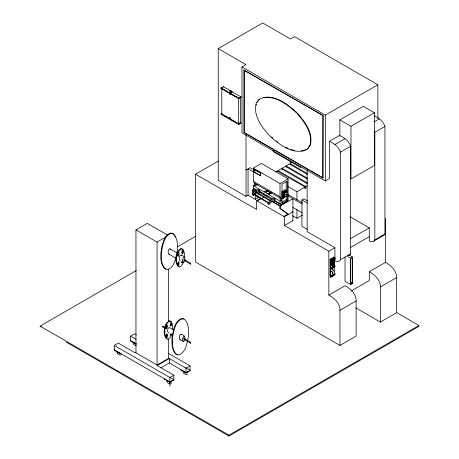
<?xml version="1.0" encoding="UTF-8"?>
<svg xmlns="http://www.w3.org/2000/svg" width="459" height="459" viewBox="0 0 459 459"><rect width="100%" height="100%" fill="white"/><g stroke="black" fill="none" stroke-linecap="round" stroke-linejoin="round"><path stroke-width="0.69" d="M162.922 326.624L162.727 326.183L162.629 327.06L165.097 328.489M165.332 326.877L165.441 325.936M170.203 333.567L170.576 335.322L171.557 334.485M172.779 329.579L172.337 323.738L170.863 321.38L169.887 321.065C164.442 323.698 164.27 331.777 165.441 337.009M181.867 261.274C181.282 262.955 183.204 263.77 183.348 261.75M184.409 257.878C184.587 254.923 184.822 251.325 182.527 249.088L181.552 248.772C175.912 251.807 174.868 261.636 178.482 266.633L179.458 266.943L180.507 266.639L182.527 264.298L183.365 262.416M268.544 202.648L253.861 194.054L253.861 194.662L268.308 202.998M284.219 191.311C283.949 190.519 285.142 188.718 285.412 190.278M286.187 191.409C285.917 187.341 283.926 194.496 286.032 192.091M339.964 345.42L339.964 310.295C340.239 303.531 334.422 298.04 328.851 295.097L328.851 251.193L284.408 225.535L284.408 216.751L256.627 200.715L256.627 209.499L195.517 174.213L195.517 262.026L339.964 345.42L356.132 336.086L356.132 300.961C356.408 294.196 350.59 288.705 345.025 285.762L328.851 295.097M369.277 271.762L385.445 262.428C391.016 265.365 396.834 270.856 396.559 277.62L396.559 312.745L380.391 322.08L380.391 286.955C380.666 280.191 374.848 274.7 369.277 271.762L369.277 280.541L351.083 291.046M176.973 252.823C177.685 246.535 178.264 238.766 173.439 233.901L171.488 233.275C164.156 235.496 162.83 244.899 161.585 251.406C161.229 257.31 160.759 264.504 165.355 268.985L167.3 269.617C172.716 268.417 174.604 262.118 176.026 257.436M258.692 191.185C258.773 189.659 257.889 192.028 258.664 191.294M256.145 105.49L256.38 104.204M177.105 253.643L177.403 252.834M171.127 333.722L170.639 334.823L170.025 335.007M182.665 261.871L182.097 262.714L181.523 262.531M171.695 334.709L169.887 338.031L167.793 339.235L166.818 338.926L165.338 336.562M257.292 196.073L257.292 198.208L255.267 199.378L248.049 195.207L246.024 196.372L218.249 180.335L218.249 48.62L246.024 64.662L241.985 66.991L241.985 132.852L325.316 180.961L329.361 178.631L329.361 141.309C334.072 143.46 338.954 146.88 340.475 152.118L340.475 259.679C339.626 261.911 336.705 261.647 334.915 260.867L334.915 247.694L307.14 231.657L307.14 170.094M329.361 141.309L339.465 135.474C344.175 137.625 349.058 141.045 350.578 146.283L350.578 253.85L349.465 255.187L348.077 255.588M374.389 130.993L374.831 132.278L374.831 239.845C373.987 242.071 371.067 241.813 369.277 241.027L369.277 227.853L350.142 216.809M374.446 115.995C378.979 118.043 383.483 121.463 384.94 126.443L384.94 234.01L383.827 235.347L373.718 241.182M165.733 325.127L165.928 324.834M285.802 192.051C284.517 193.078 285.676 189.045 286.009 191.173M257.011 102.397L259.392 99.23M259.455 191.856L257.447 192.235A8.755 5.055 -60 0 0 255.405 193.417L253.391 195.356L252.284 194.714A2.513 1.452 -60 0 1 252.284 193.836L255.284 190.783A8.744 5.049 -60 0 1 256.822 189.894L258.342 189.458L259.455 190.101L259.455 191.271M253.391 195.356A2.513 1.452 -60 0 1 253.391 194.478L256.397 191.426A8.744 5.049 -60 0 1 257.935 190.537L259.455 190.101M275.01 200.835L273.002 201.214A8.755 5.055 -60 0 0 270.959 202.396L268.951 204.335L267.838 203.693A2.513 1.452 -60 0 1 267.838 202.815L270.844 199.763A8.744 5.049 -60 0 1 272.376 198.879L273.903 198.437L275.01 199.08L275.01 200.835L280.013 203.721L280.26 204.387L281.224 203.899L281.224 204.777L274.212 200.784M268.951 204.335A2.513 1.452 -60 0 1 268.951 203.457L271.952 200.405L275.01 199.08M116.867 352.506C116.758 354.015 120.551 355.937 121.417 354.669M166.864 381.372C166.76 382.881 170.547 384.803 171.419 383.535M183.038 372.037C182.929 373.546 186.721 375.468 187.588 374.2M252.284 194.714L252.777 194.163M284.982 192.137L284.396 192.137M170.306 321.059L169.331 320.743C163.685 323.779 162.647 333.607 166.261 338.604L167.237 338.914M218.249 48.62L262.714 22.95L290.49 38.986L294.535 36.651L377.872 84.766L377.872 118.411M244.004 70.147L323.096 115.582L322.895 178.04L244.004 132.496L244.004 70.147L323.096 115.582M221.026 87.916L223.246 86.631L241.027 96.895L241.027 97.337L238.8 98.622L221.026 88.358L221.026 87.916L238.8 98.18L241.027 96.895M221.026 88.358L222.139 87.715M221.783 88.558L221.783 114.021L238.451 123.649L240.47 122.478L241.027 123.242L238.8 124.521L221.026 114.257L221.026 113.821L222.139 113.178M221.026 113.821L238.8 124.085L241.027 122.8M244.004 132.496L273.34 149.198M195.517 174.213L218.277 161.075M241.985 66.991L325.316 115.106L377.872 84.766M168.39 339.184L168.39 358.479L157.07 365.014L135.956 352.828L135.956 229.896L147.276 223.361L167.764 235.186M246.024 170.031L250.069 167.696L253.678 169.784M271.212 192.9L268.899 194.232L268.899 194.673L280.013 201.088L281.224 200.388L281.224 198.632L254.556 183.233L253.345 181.299L253.345 168.132L261.429 163.461L288.097 178.861L288.097 200.812L281.224 204.777M253.902 169.331L260.769 173.06L260.569 175.814L253.902 171.964L253.902 169.331L260.769 173.06M339.872 136.248L339.872 119.874L363.316 106.339L374.429 112.753L374.429 165.441L350.98 178.976L350.98 126.288L374.429 112.753M253.902 171.964L260.769 175.694M275.515 172.033L277.247 171.029L305.023 187.071L305.023 188.827L305.832 188.356L305.832 186.601L278.056 170.564L278.056 171.735M278.056 170.564L281.287 168.7L307.214 183.669M282.096 169.4L282.096 168.229L285.332 166.365L307.553 179.194M286.141 167.07L286.141 165.9L289.371 164.029L307.272 174.368M290.18 164.735L290.18 163.565L292.337 162.32M253.747 188.97L253.357 188.546L253.345 185.694L254.556 184.994L255.738 185.671L257.459 184.679M135.956 229.896L157.07 242.082L166.003 236.924M255.003 191.713L253.144 190.64L253.144 192.832L252.588 192.51L252.588 189.877L254.378 188.844M334.915 144.516L345.025 138.681M374.033 121.933L379.381 118.847M302.894 166.491L309.154 169.876M253.345 185.694L264.459 192.109L264.459 191.667L266.765 190.336M253.345 168.132L280.013 183.525L288.097 178.861M264.459 191.667L265.566 192.31L268.452 190.64M265.566 192.31L268.452 190.864M269.519 192.814L267.792 193.813L270.678 191.925M340.475 152.118L350.578 146.283M374.831 132.278L384.94 126.443M256.627 200.715L260.672 198.38L261.228 198.701L257.183 201.036M136.294 270.552L40.059 326.114L228.949 435.172L418.941 325.483L418.941 326.36L228.949 436.05L66.239 342.11M177.277 246.896L195.901 236.144M261.837 198.351L263.655 197.301M268.899 194.673L271.785 193.004M40.059 326.997L41.299 326.28M281.952 191.644L283.57 190.714L284.678 191.351L284.678 197.502L283.06 198.431L281.952 197.795L281.952 191.644L283.06 192.287L284.678 191.351M282.933 196.613L283.318 194.817L283.57 196.859M283.192 195.477L283.731 195.563L283.507 195.035M282.968 195.345L283.593 195.637L283.731 195.161M284.626 195.304L286.341 194.312M282.968 196.527L282.991 195.603L283.323 195.792L282.968 195.746M281.763 198.713L282.905 198.053M284.5 197.215L283.237 197.944L283.237 192.568L284.5 191.839L284.5 197.215L283.392 196.578L283.392 193.216M284.626 197.06L286.341 196.068M288.298 186.75L296.939 191.736L305.023 187.071M305.832 186.601L307.45 185.671M281.505 202.453L286.175 199.757L287.288 200.399L287.288 181.081L282.033 184.116L282.033 203.435L287.288 200.399M281.66 204.966L282.893 204.255M272.342 201.283L280.363 205.913L292.899 198.678L292.899 220.636L284.408 225.535M307.352 229.448L301.936 226.321L301.936 199.975L303.956 198.81L307.57 200.893M283.851 216.43L287.896 214.101L288.453 214.422L279.812 208.231L279.812 206.034L271.745 201.381M284.408 216.751L292.899 211.851L292.549 211.651M292.618 215.805L296.939 218.3L302.515 215.076M119.845 353.046L119.845 353.487L114.285 350.28L114.285 345.449L118.33 343.114L134.998 352.736L136.208 352.036M136.013 344.152L130.459 340.945L130.459 336.114L134.498 333.779L136.352 334.852M328.851 251.193L334.915 247.694M350.481 238.709L369.277 227.853M330.067 259.278L334.106 256.942L334.663 257.264L330.623 259.593L330.067 259.278L330.067 276.834L330.623 277.156L334.083 275.159M350.481 247.487L369.277 236.637M330.824 259.92L334.462 257.82L335.018 258.136L335.018 259.019L331.381 261.119L330.824 260.798L330.824 259.92L331.381 260.242L335.018 258.136M340.475 259.679L350.578 253.85M374.831 239.845L384.94 234.01M180.456 369.375L180.456 369.811L186.015 373.018L190.055 370.683L190.055 365.857L186.015 368.187L169.348 358.565L157.219 365.571L173.886 375.192L173.886 380.023L169.841 382.353L164.288 379.145L164.288 378.709M330.824 267.821L334.462 265.721L335.018 266.042L335.018 266.92L331.381 269.02L330.824 268.699L330.824 267.821L331.381 268.142L335.018 266.042M347.492 256.455L350.578 258.239L352.598 257.069L352.598 283.415L350.578 284.58L345.025 281.373L345.025 257.166M160.857 367.86L169.348 362.96L186.015 372.582L190.055 370.247L185.734 367.751M330.824 275.721L334.462 273.621L335.018 273.943L335.018 274.821L331.381 276.92L330.824 276.599L330.824 275.721L331.381 276.043L335.018 273.943M114.285 345.449L169.841 377.527L173.886 375.192M352.397 283.094L350.779 284.023L350.779 258.56L352.397 257.625L352.397 283.094L350.177 281.809M339.964 310.295L356.132 300.961M380.391 286.955L396.559 277.62M383.827 235.347L381.888 235.76M253.902 194.673L254.022 193.956M272.962 198.965L258.618 190.628M268.469 202.299L268.274 202.964M169.394 254.079L168.786 254.074C167.701 252.576 168.017 249.627 169.71 248.721L178.694 253.833M180.507 260.494L179.899 260.488C178.815 258.991 179.125 256.042 180.817 255.135C184.902 255.479 186.618 260.201 183.525 262.508L183.233 262.416C182.148 260.919 182.458 257.969 184.151 257.057L184.443 257.155M165.928 328.231L166.841 326.888L166.542 324.656M168.837 332.786L168.235 332.781C167.145 331.283 167.46 328.334 169.153 327.428L173.766 330.015M165.928 337.543C167.047 336.963 167.42 334.651 166.347 333.905M180.507 339.522L179.899 339.517C178.815 338.019 179.125 335.07 180.817 334.163C184.902 334.508 186.618 339.23 183.525 341.536L179.899 339.517M231.583 92.288C229.529 91.398 231.313 93.292 231.479 92.466M133.317 343.091C132.129 344.141 135.319 345.397 136.254 345.69M263.403 97.463C276.484 96.109 287.994 104.767 296.933 113.339C304.564 121.933 313.141 133.334 309.877 145.503L307.1 149.192C293.519 156.215 278.711 144.132 269.158 135.319C261.527 126.718 252.949 115.324 256.214 103.155L258.991 99.465C272.606 91.932 287.707 104.21 297.34 113.103C304.965 121.704 313.543 133.099 310.278 145.268L307.507 148.963L303.089 150.959L301.173 151.011M230.263 91.295C228.869 91.548 232.38 93.447 232.099 92.253M230.647 91.634L230.975 92.161M121.027 353.396L120.086 353.269M170.088 382.14L171.31 382.186L170.897 381.136M290.639 149.45L294.661 150.454M255.984 192.769L256.139 191.873L255.984 192.769L269.829 200.761M177.403 255.875L178.379 255.032L178.379 252.548M190.651 263.242L190.456 264.086L190.651 263.242L183.818 259.272M178.907 266.622L177.931 266.312C174.311 261.314 175.355 251.486 180.995 248.451L182.808 249.679M166.095 269.083L164.798 268.664C159.279 262.818 160.616 253.649 161.838 246.385C163.364 241.359 165.062 234.325 170.932 232.954L172.882 233.579L174.558 235.404L175.327 237.142M183.99 319.022L182.045 318.397C174.713 320.617 173.387 330.021 172.142 336.527C171.786 342.437 171.31 349.632 175.906 354.107L177.857 354.738M170.025 325.689C171.345 325.609 171.436 323.36 171 322.367M162.779 326.171L165.917 327.967M184.443 336.183L184.151 336.086C182.458 336.998 182.148 339.947 183.233 341.444M190.651 342.271L190.456 343.114L190.651 342.271L183.198 337.944M136.254 343.934L133.116 342.121M119.501 353.08L116.942 351.456M169.497 381.945L166.944 380.322M285.848 147.184L288.241 148.314M339.872 119.874L350.98 126.288M241.027 97.337L240.47 97.015L240.47 122.478M222.397 88.914L224.25 89.987M225.484 90.698L238.451 98.18L238.451 123.649M274.58 149.915L302.475 166.02M310.37 170.576L323.096 177.926M300.984 167.673L273.203 151.631L273.203 150.248M290.18 163.565L307.467 173.542M286.141 165.9L307.128 178.017M282.096 168.229L307.404 182.843M253.466 171.993L248.049 168.866L248.049 195.207M301.936 199.975L307.352 203.102M288.2 194.57L302.326 202.723M287.959 195.832L302.343 204.135M283.226 193.474L283.444 191.845M283.117 194.932L283.593 195.241M253.345 181.299L280.013 196.699L281.224 198.632M281.224 200.388L280.042 199.705L280.042 197.949M292.899 207.462L302.343 212.913M267.792 193.595L268.899 194.232M265.566 192.528L267.792 193.813M253.345 188.328L256.679 190.25M260.058 192.201L261.263 192.895M263.064 193.939L264.872 194.983M266.077 195.677L267.884 196.722M253.54 188.85L255.801 190.101M258.09 191.478L271.734 199.355M252.588 189.877L255.055 191.305M257.528 192.728L270.489 200.216M258.727 193.859L259.966 194.576M252.284 193.836L253.391 194.478M267.838 202.815L268.951 203.457M292.549 220.435L292.899 220.636M348.897 254.934L352.598 257.069M396.645 312.608L418.941 325.483M355.696 307.823L380.391 322.08M183.617 260.15L190.405 264.068M168.786 254.074L176.239 258.377M168.281 321.048L168.837 321.369M183.617 339.178L190.405 343.097M168.453 353.384L190.055 365.857M130.459 336.114L136.013 339.321M130.459 340.503L136.013 343.711M169.566 377.086L173.886 379.582L169.841 381.917L114.285 349.838M276.261 141.148L277.919 142.279M279.812 208.231L287.896 214.101M254.297 193.669L261.228 198.701M271.619 136.954L272.652 137.884M183.112 370.987C183.795 371.916 187.668 374.062 187.398 372.14M182.498 249.891C183.33 250.706 182.9 253.89 181.523 253.213M181.11 255.227L181.557 255.938M170.002 248.812L170.444 249.518M181.11 334.255L181.557 334.967M178.379 261.859C179.102 262.72 178.235 266.3 177.105 264.717M171.144 321.971L171.568 322.935M165.441 327.692L165.567 327.984M385.445 218.518L385.445 262.428M350.578 258.239L350.578 284.58M334.663 259.369L334.663 265.692M334.663 267.098L334.663 274.121M331.381 260.242L331.381 261.119M331.381 268.142L331.381 269.02M331.381 276.043L331.381 276.92M330.623 259.593L330.623 277.156M325.316 115.106L325.316 180.961M322.895 115.697L322.895 178.04M296.939 191.736L296.939 200.124M296.939 209.212L296.939 218.3M290.49 161.396L290.49 163.542M286.175 181.873L286.175 199.757M283.06 192.287L283.06 198.431M280.363 205.913L280.363 208.552M280.013 183.525L280.013 196.699M280.013 201.088L280.013 203.721M260.569 173.181L260.569 175.814M255.738 183.916L255.738 185.671M255.267 193.681L255.267 199.378M254.556 183.233L254.556 184.994M254.102 169.21L254.102 171.844M246.024 134.751L246.024 196.372M244.205 70.032L244.205 132.376M238.8 98.18L238.8 98.622M238.8 124.085L238.8 124.521M228.949 435.172L228.949 436.05M223.246 86.631L223.246 87.072M186.015 368.187L186.015 373.018M169.841 377.527L169.841 386.306M169.348 358.565L169.348 362.96M168.39 269.14L168.39 321.311M157.07 242.082L157.07 365.014M165.917 326.728C167.053 333.441 168.602 320.066 165.917 326.728M165.917 336.04C167.053 342.753 168.602 329.378 165.917 336.04M170.203 324.255C171.345 330.962 172.888 317.588 170.203 324.255M172.699 336.849C172.343 342.753 171.867 349.953 176.463 354.428L178.413 355.059C185.746 352.839 187.071 343.435 188.316 336.923C188.666 331.019 189.142 323.825 184.547 319.344L182.596 318.718C175.269 320.939 173.944 330.342 172.699 336.849M177.581 254.435C178.723 261.148 180.272 247.774 177.581 254.435M177.581 263.747C178.723 270.46 180.272 257.086 177.581 263.747M181.867 251.962C183.009 258.669 184.558 245.295 181.867 251.962M285.544 191.598C286.072 194.432 286.68 188.758 285.544 191.598M331.473 263.254L331.593 265.182L332.327 265.985C334.02 265.072 334.336 262.123 333.251 260.626L332.643 260.626L332.035 261.326L331.473 263.254M331.57 263.254L331.679 265.021L332.356 265.755C333.905 264.923 334.192 262.221 333.2 260.85L332.356 261.096L331.57 263.254M332.029 263.575L332.15 265.503L332.884 266.306C334.577 265.394 334.892 262.445 333.802 260.947L333.2 260.947L332.591 261.647L332.029 263.575M331.639 271.625C331.897 273.036 332.218 270.231 331.639 271.625M332.127 263.575L332.236 265.342L332.913 266.077C334.462 265.245 334.749 262.542 333.75 261.171L332.913 261.412L332.127 263.575M332.253 269.404C332.781 272.233 333.389 266.564 332.253 269.404M332.253 272.916C332.781 275.75 333.389 270.076 332.253 272.916M333.257 270.695C333.521 272.107 333.825 269.272 333.257 270.695M229.58 93.825C230.102 95.897 231.411 93.636 229.58 93.825M229.58 117.533C230.102 119.604 231.411 117.349 229.58 117.533M229.913 90.446C231.376 93.2 233.82 90.836 229.913 90.446M283.318 196.136L283.318 196.136"/></g></svg>
